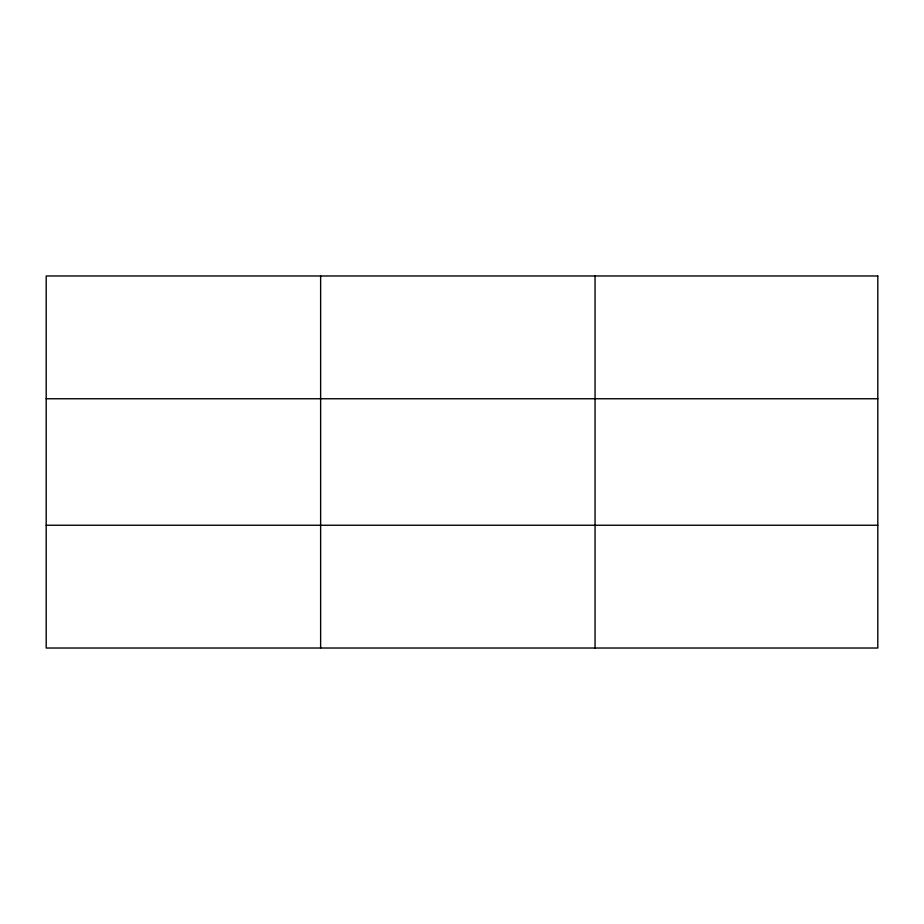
<?xml version="1.0" encoding="UTF-8"?>
<svg xmlns="http://www.w3.org/2000/svg" width="924" height="924" viewBox="0 0 924 924"><rect width="100%" height="100%" fill="white"/><g stroke="black" fill="none" stroke-linecap="round" stroke-linejoin="round"><path stroke-width="1.39" d="M320.628 275.976L320.628 648.024M595.056 275.976L595.056 648.024M46.2 398.752L877.8 398.752M46.2 525.248L877.8 525.248M877.8 275.976L877.8 648.024L46.2 648.024L46.2 275.976L877.8 275.976"/></g></svg>
